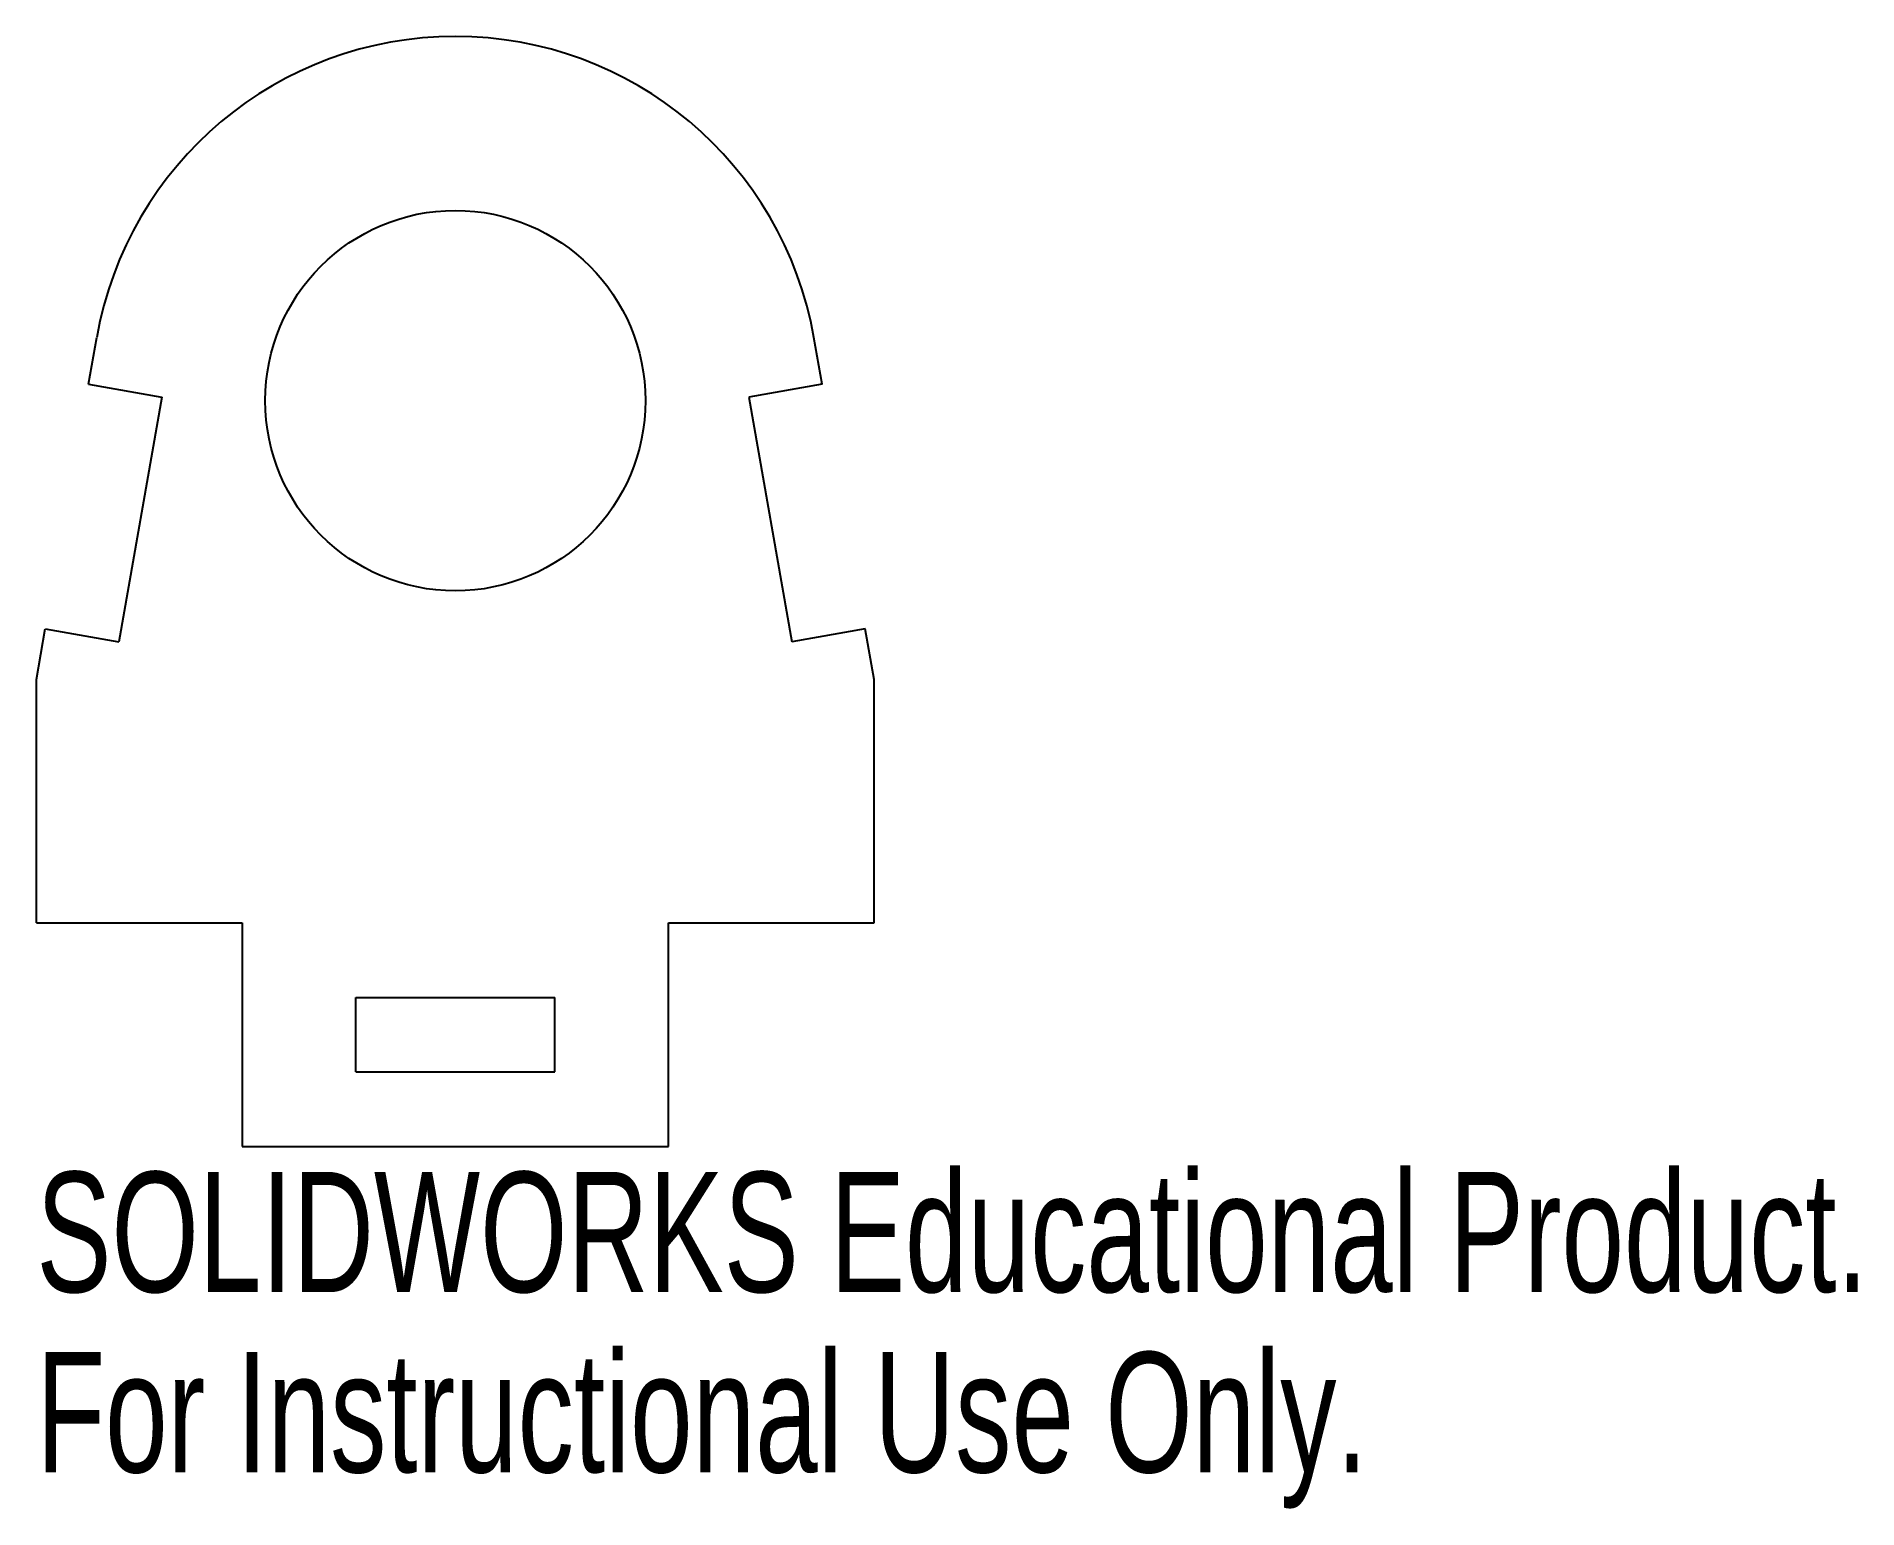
# Model space of a CAD drawing. Header units: millimetres. Extents: x -16.9 to 56.4, y -23.6 to 35.6.
import ezdxf

# ---------------------------------------------------------------- set-up
doc = ezdxf.new("R2010")
doc.units = ezdxf.units.MM
doc.styles.add('SLDTEXTSTYLE0', font='TXT', dxfattribs={"width": 0.7})

msp = doc.modelspace()

# ---------------------------------------------------------------- linework, layer by layer
at = {"color": 7, "linetype": 'Continuous', "lineweight": 25}
for p, q in [((-14.759, 21.666), (-14.427, 23.544)), ((14.759, 21.666), (14.427, 23.544)), ((-14.759, 21.666), (-11.804, 21.145)), ((14.759, 21.666), (11.804, 21.145)), ((-11.804, 21.145), (-13.541, 11.297)), ((11.804, 21.145), (13.541, 11.297)), ((-16.853, 9.79), (-16.495, 11.818)), ((-16.495, 11.818), (-13.541, 11.297)), ((16.495, 11.818), (13.541, 11.297)), ((16.853, 9.79), (16.495, 11.818)), ((-16.853, 0), (-16.853, 9.79)), ((16.853, 0), (16.853, 9.79)), ((-16.853, 0), (-8.579, 0)), ((-8.579, 0), (-8.579, -9)), ((8.579, -9), (8.579, 0)), ((8.579, 0), (16.853, 0)), ((-4, -6), (-4, -3)), ((-4, -3), (4, -3)), ((4, -6), (4, -3)), ((-4, -6), (4, -6)), ((-8.579, -9), (8.579, -9))]:
    msp.add_line(p, q, dxfattribs=at)
msp.add_circle((0, 21), 7.65, dxfattribs=at)
msp.add_arc((0, 21), 14.65, 10, 170, dxfattribs=at)

# ---------------------------------------------------------------- texts
at = {"color": 7, "linetype": 'Continuous', "char_height": 4.83362, "attachment_point": 1, "style": 'SLDTEXTSTYLE0'}
for s, insert in [('SOLIDWORKS Educational Product.', (-16.853, -10.02)), ('For Instructional Use Only.', (-16.853, -17.27))]:
    msp.add_mtext(s, dxfattribs=dict(at, insert=insert))

doc.saveas('drawing.dxf')
